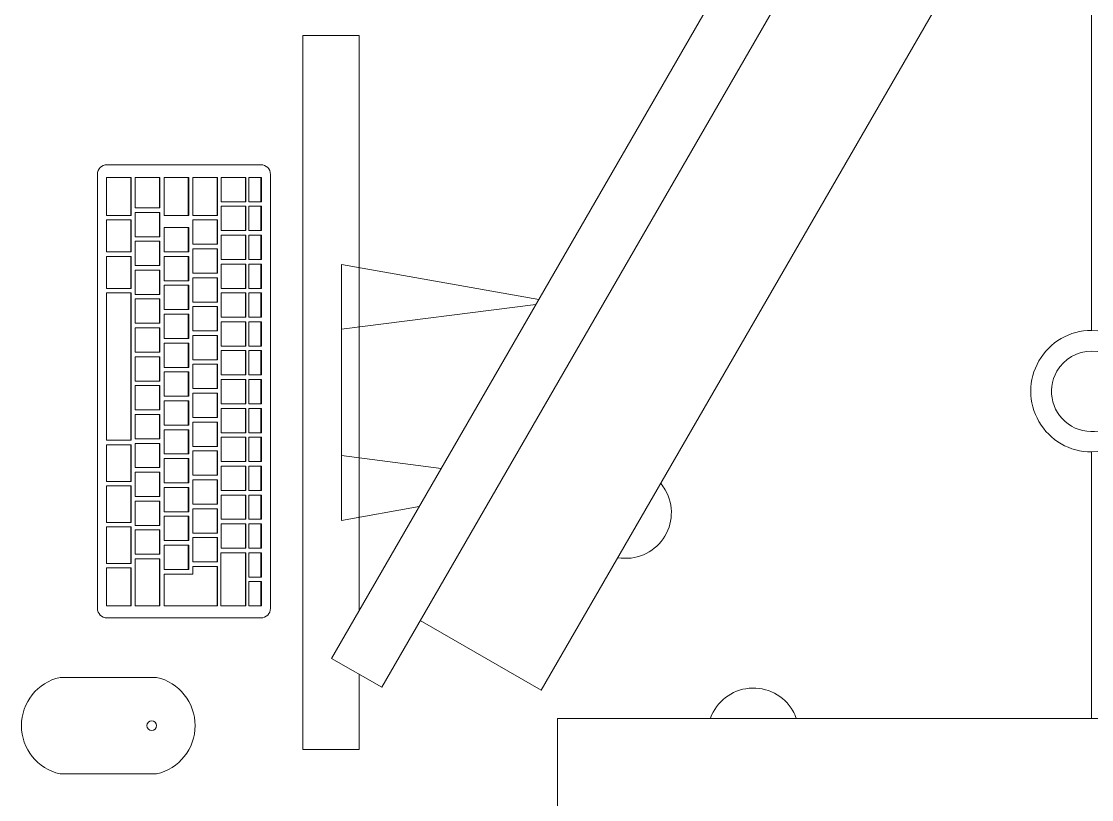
# Model space of a CAD drawing. Header units: millimetres. Extents: x 79795 to 317870, y -36033 to 97293.
# Drawn here: x 213826 to 214530, y 22524 to 23037 of the extents above; entities that cross this region are included whole.
import ezdxf

# ---------------------------------------------------------------- set-up
doc = ezdxf.new("R2010")
doc.units = ezdxf.units.MM
doc.header["$MEASUREMENT"] = 0
for name, color, linetype, lineweight in [('A-GENM', 8, 'CONTINUOUS', 9), ('E-ELEC-EQPM', 8, 'CONTINUOUS', 9), ('I-FURN', 8, 'CONTINUOUS', 9)]:
    doc.layers.add(name, color=color, linetype=linetype, lineweight=lineweight)

msp = doc.modelspace()

# ---------------------------------------------------------------- linework, layer by layer
at = {"layer": 'A-GENM'}
for p, q in [((213875.97, 22935.89), (213875.97, 22650.36)), ((213983.48, 22942.24), (213882.32, 22942.24)), ((213989.83, 22650.36), (213989.83, 22935.89)), ((213897.9, 22933.89), (213881.96, 22933.89)), ((213881.96, 22933.89), (213881.96, 22908.89)), ((213897.9, 22908.89), (213897.9, 22933.89)), ((213898.17, 22933.89), (213897.9, 22933.89)), ((213898.17, 22933.89), (213898.17, 22908.89)), ((213916.82, 22933.89), (213900.88, 22933.89)), ((213900.88, 22933.89), (213900.88, 22913.89)), ((213916.82, 22913.89), (213916.82, 22933.89)), ((213917.1, 22933.89), (213916.82, 22933.89)), ((213917.1, 22933.89), (213917.1, 22913.89)), ((213935.75, 22933.89), (213919.81, 22933.89)), ((213919.81, 22933.89), (213919.81, 22908.89)), ((213935.75, 22908.89), (213935.75, 22933.89)), ((213936.03, 22933.89), (213935.75, 22933.89)), ((213936.03, 22933.89), (213936.03, 22908.89)), ((213954.68, 22933.89), (213938.74, 22933.89)), ((213938.74, 22933.89), (213938.74, 22908.89)), ((213954.68, 22908.89), (213954.68, 22933.89)), ((213954.96, 22933.89), (213954.68, 22933.89)), ((213954.96, 22933.89), (213954.96, 22908.89)), ((213973.33, 22933.89), (213957.37, 22933.89)), ((213957.37, 22933.89), (213957.37, 22917.89)), ((213973.33, 22917.89), (213973.33, 22933.89)), ((213973.61, 22933.89), (213973.33, 22933.89)), ((213973.61, 22933.89), (213973.61, 22917.89)), ((213983.57, 22933.89), (213975.59, 22933.89)), ((213975.59, 22933.89), (213975.59, 22917.89)), ((213983.57, 22917.89), (213983.57, 22933.89)), ((213983.84, 22933.89), (213983.57, 22933.89)), ((213983.84, 22933.89), (213983.84, 22917.89)), ((213957.37, 22917.89), (213973.33, 22917.89)), ((213973.33, 22914.89), (213957.37, 22914.89)), ((213957.37, 22914.89), (213957.37, 22898.89)), ((213973.61, 22917.89), (213973.33, 22917.89)), ((213973.33, 22898.89), (213973.33, 22914.89)), ((213973.61, 22914.89), (213973.33, 22914.89)), ((213973.61, 22914.89), (213973.61, 22898.89)), ((213975.59, 22917.89), (213983.57, 22917.89)), ((213983.57, 22914.89), (213975.59, 22914.89)), ((213975.59, 22914.89), (213975.59, 22898.89)), ((213983.84, 22917.89), (213983.57, 22917.89)), ((213983.57, 22898.89), (213983.57, 22914.89)), ((213983.84, 22914.89), (213983.57, 22914.89)), ((213983.84, 22914.89), (213983.84, 22898.89)), ((213881.96, 22908.89), (213897.9, 22908.89)), ((213898.17, 22908.89), (213897.9, 22908.89)), ((213916.82, 22910.89), (213900.86, 22910.89)), ((213900.86, 22910.89), (213900.86, 22894.89)), ((213900.88, 22913.89), (213916.82, 22913.89)), ((213917.1, 22913.89), (213916.82, 22913.89)), ((213916.82, 22894.89), (213916.82, 22910.89)), ((213917.1, 22910.89), (213916.82, 22910.89)), ((213917.1, 22910.89), (213917.1, 22894.89)), ((213919.81, 22908.89), (213935.75, 22908.89)), ((213936.03, 22908.89), (213935.75, 22908.89)), ((213938.74, 22908.89), (213954.68, 22908.89)), ((213954.96, 22908.89), (213954.68, 22908.89)), ((213897.9, 22905.89), (213881.96, 22905.89)), ((213881.96, 22905.89), (213881.96, 22884.89)), ((213897.9, 22884.89), (213897.9, 22905.89)), ((213898.17, 22905.89), (213897.9, 22905.89)), ((213898.17, 22905.89), (213898.17, 22884.89)), ((213935.75, 22900.89), (213919.79, 22900.89)), ((213919.79, 22900.89), (213919.79, 22884.89)), ((213935.75, 22884.89), (213935.75, 22900.89)), ((213936.03, 22900.89), (213935.75, 22900.89)), ((213936.03, 22900.89), (213936.03, 22884.89)), ((213954.68, 22905.89), (213938.72, 22905.89)), ((213938.72, 22905.89), (213938.72, 22889.89)), ((213954.68, 22889.89), (213954.68, 22905.89)), ((213954.96, 22905.89), (213954.68, 22905.89)), ((213954.96, 22905.89), (213954.96, 22889.89)), ((213900.86, 22894.89), (213916.82, 22894.89)), ((213917.1, 22894.89), (213916.82, 22894.89)), ((213957.37, 22898.89), (213973.33, 22898.89)), ((213973.33, 22895.89), (213957.37, 22895.89)), ((213957.37, 22895.89), (213957.37, 22879.89)), ((213973.61, 22898.89), (213973.33, 22898.89)), ((213973.33, 22879.89), (213973.33, 22895.89)), ((213973.61, 22895.89), (213973.33, 22895.89)), ((213973.61, 22895.89), (213973.61, 22879.89)), ((213975.59, 22898.89), (213983.57, 22898.89)), ((213983.57, 22895.89), (213975.59, 22895.89)), ((213975.59, 22895.89), (213975.59, 22879.89)), ((213983.84, 22898.89), (213983.57, 22898.89)), ((213983.57, 22879.89), (213983.57, 22895.89)), ((213983.84, 22895.89), (213983.57, 22895.89)), ((213983.84, 22895.89), (213983.84, 22879.89)), ((213916.82, 22891.89), (213900.86, 22891.89)), ((213900.86, 22891.89), (213900.86, 22875.89)), ((213916.82, 22875.89), (213916.82, 22891.89)), ((213917.1, 22891.89), (213916.82, 22891.89)), ((213917.1, 22891.89), (213917.1, 22875.89)), ((213938.72, 22889.89), (213954.68, 22889.89)), ((213954.68, 22886.89), (213938.72, 22886.89)), ((213938.72, 22886.89), (213938.72, 22870.89)), ((213954.96, 22889.89), (213954.68, 22889.89)), ((213954.68, 22870.89), (213954.68, 22886.89)), ((213954.96, 22886.89), (213954.68, 22886.89)), ((213954.96, 22886.89), (213954.96, 22870.89)), ((213881.96, 22884.89), (213897.9, 22884.89)), ((213897.9, 22881.89), (213881.96, 22881.89)), ((213881.96, 22881.89), (213881.96, 22860.89)), ((213898.17, 22884.89), (213897.9, 22884.89)), ((213897.9, 22860.89), (213897.9, 22881.89)), ((213898.17, 22881.89), (213897.9, 22881.89)), ((213898.17, 22881.89), (213898.17, 22860.89)), ((213919.79, 22884.89), (213935.75, 22884.89)), ((213935.75, 22881.89), (213919.79, 22881.89)), ((213919.79, 22881.89), (213919.79, 22865.89)), ((213936.03, 22884.89), (213935.75, 22884.89)), ((213935.75, 22865.89), (213935.75, 22881.89)), ((213936.03, 22881.89), (213935.75, 22881.89)), ((213936.03, 22881.89), (213936.03, 22865.89)), ((213957.37, 22879.89), (213973.33, 22879.89)), ((213973.61, 22879.89), (213973.33, 22879.89)), ((213975.59, 22879.89), (213983.57, 22879.89)), ((213983.84, 22879.89), (213983.57, 22879.89)), ((213900.86, 22875.89), (213916.82, 22875.89)), ((213916.82, 22872.89), (213900.86, 22872.89)), ((213900.86, 22872.89), (213900.86, 22856.89)), ((213917.1, 22875.89), (213916.82, 22875.89)), ((213916.82, 22856.89), (213916.82, 22872.89)), ((213917.1, 22872.89), (213916.82, 22872.89)), ((213917.1, 22872.89), (213917.1, 22856.89)), ((213973.33, 22876.89), (213957.37, 22876.89)), ((213957.37, 22876.89), (213957.37, 22860.89)), ((213973.33, 22860.89), (213973.33, 22876.89)), ((213973.61, 22876.89), (213973.33, 22876.89)), ((213973.61, 22876.89), (213973.61, 22860.89)), ((213983.57, 22876.89), (213975.59, 22876.89)), ((213975.59, 22876.89), (213975.59, 22860.89)), ((213983.57, 22860.89), (213983.57, 22876.89)), ((213983.84, 22876.89), (213983.57, 22876.89)), ((213983.84, 22876.89), (213983.84, 22860.89)), ((213919.79, 22865.89), (213935.75, 22865.89)), ((213936.03, 22865.89), (213935.75, 22865.89)), ((213938.72, 22870.89), (213954.68, 22870.89)), ((213954.68, 22867.89), (213938.72, 22867.89)), ((213938.72, 22867.89), (213938.72, 22851.89)), ((213954.96, 22870.89), (213954.68, 22870.89)), ((213954.68, 22851.89), (213954.68, 22867.89)), ((213954.96, 22867.89), (213954.68, 22867.89)), ((213954.96, 22867.89), (213954.96, 22851.89)), ((213881.96, 22860.89), (213897.9, 22860.89)), ((213897.9, 22857.89), (213881.96, 22857.89)), ((213881.96, 22857.89), (213881.96, 22760.89)), ((213898.17, 22860.89), (213897.9, 22860.89)), ((213897.9, 22760.89), (213897.9, 22857.89)), ((213898.17, 22857.89), (213897.9, 22857.89)), ((213898.17, 22857.89), (213898.17, 22760.89)), ((213935.75, 22862.89), (213919.79, 22862.89)), ((213919.79, 22862.89), (213919.79, 22846.89)), ((213935.75, 22846.89), (213935.75, 22862.89)), ((213936.03, 22862.89), (213935.75, 22862.89)), ((213936.03, 22862.89), (213936.03, 22846.89)), ((213957.37, 22860.89), (213973.33, 22860.89)), ((213973.33, 22857.89), (213957.37, 22857.89)), ((213957.37, 22857.89), (213957.37, 22841.89)), ((213973.61, 22860.89), (213973.33, 22860.89)), ((213973.33, 22841.89), (213973.33, 22857.89)), ((213973.61, 22857.89), (213973.33, 22857.89)), ((213973.61, 22857.89), (213973.61, 22841.89)), ((213975.59, 22860.89), (213983.57, 22860.89)), ((213983.57, 22857.89), (213975.59, 22857.89)), ((213975.59, 22857.89), (213975.59, 22841.89)), ((213983.84, 22860.89), (213983.57, 22860.89)), ((213983.57, 22841.89), (213983.57, 22857.89)), ((213983.84, 22857.89), (213983.57, 22857.89)), ((213983.84, 22857.89), (213983.84, 22841.89)), ((213900.86, 22856.89), (213916.82, 22856.89)), ((213916.82, 22853.89), (213900.86, 22853.89)), ((213900.86, 22853.89), (213900.86, 22837.89)), ((213917.1, 22856.89), (213916.82, 22856.89)), ((213916.82, 22837.89), (213916.82, 22853.89)), ((213917.1, 22853.89), (213916.82, 22853.89)), ((213917.1, 22853.89), (213917.1, 22837.89)), ((213938.72, 22851.89), (213954.68, 22851.89)), ((213954.96, 22851.89), (213954.68, 22851.89)), ((213919.79, 22846.89), (213935.75, 22846.89)), ((213935.75, 22843.89), (213919.79, 22843.89)), ((213919.79, 22843.89), (213919.79, 22827.89)), ((213936.03, 22846.89), (213935.75, 22846.89)), ((213935.75, 22827.89), (213935.75, 22843.89)), ((213936.03, 22843.89), (213935.75, 22843.89)), ((213936.03, 22843.89), (213936.03, 22827.89)), ((213954.68, 22848.89), (213938.72, 22848.89)), ((213938.72, 22848.89), (213938.72, 22832.89)), ((213954.68, 22832.89), (213954.68, 22848.89)), ((213954.96, 22848.89), (213954.68, 22848.89)), ((213954.96, 22848.89), (213954.96, 22832.89)), ((213900.86, 22837.89), (213916.82, 22837.89)), ((213917.1, 22837.89), (213916.82, 22837.89)), ((213957.37, 22841.89), (213973.33, 22841.89)), ((213973.33, 22838.89), (213957.37, 22838.89)), ((213957.37, 22838.89), (213957.37, 22822.89)), ((213973.61, 22841.89), (213973.33, 22841.89)), ((213973.33, 22822.89), (213973.33, 22838.89)), ((213973.61, 22838.89), (213973.33, 22838.89)), ((213973.61, 22838.89), (213973.61, 22822.89)), ((213975.59, 22841.89), (213983.57, 22841.89)), ((213983.57, 22838.89), (213975.59, 22838.89)), ((213975.59, 22838.89), (213975.59, 22822.89)), ((213983.84, 22841.89), (213983.57, 22841.89)), ((213983.57, 22822.89), (213983.57, 22838.89)), ((213983.84, 22838.89), (213983.57, 22838.89)), ((213983.84, 22838.89), (213983.84, 22822.89)), ((213916.82, 22834.89), (213900.86, 22834.89)), ((213900.86, 22834.89), (213900.86, 22818.89)), ((213916.82, 22818.89), (213916.82, 22834.89)), ((213917.1, 22834.89), (213916.82, 22834.89)), ((213917.1, 22834.89), (213917.1, 22818.89)), ((213938.72, 22832.89), (213954.68, 22832.89)), ((213954.68, 22829.89), (213938.72, 22829.89)), ((213938.72, 22829.89), (213938.72, 22813.89)), ((213954.96, 22832.89), (213954.68, 22832.89)), ((213954.68, 22813.89), (213954.68, 22829.89)), ((213954.96, 22829.89), (213954.68, 22829.89)), ((213954.96, 22829.89), (213954.96, 22813.89)), ((213919.79, 22827.89), (213935.75, 22827.89)), ((213935.75, 22824.89), (213919.79, 22824.89)), ((213919.79, 22824.89), (213919.79, 22808.89)), ((213936.03, 22827.89), (213935.75, 22827.89)), ((213935.75, 22808.89), (213935.75, 22824.89)), ((213936.03, 22824.89), (213935.75, 22824.89)), ((213936.03, 22824.89), (213936.03, 22808.89)), ((213957.37, 22822.89), (213973.33, 22822.89)), ((213973.61, 22822.89), (213973.33, 22822.89)), ((213975.59, 22822.89), (213983.57, 22822.89)), ((213983.84, 22822.89), (213983.57, 22822.89)), ((213900.86, 22818.89), (213916.82, 22818.89)), ((213916.82, 22815.89), (213900.86, 22815.89)), ((213900.86, 22815.89), (213900.86, 22799.89)), ((213917.1, 22818.89), (213916.82, 22818.89)), ((213916.82, 22799.89), (213916.82, 22815.89)), ((213917.1, 22815.89), (213916.82, 22815.89)), ((213917.1, 22815.89), (213917.1, 22799.89)), ((213973.33, 22819.89), (213957.37, 22819.89)), ((213957.37, 22819.89), (213957.37, 22803.89)), ((213973.33, 22803.89), (213973.33, 22819.89)), ((213973.61, 22819.89), (213973.33, 22819.89)), ((213973.61, 22819.89), (213973.61, 22803.89)), ((213983.57, 22819.89), (213975.59, 22819.89)), ((213975.59, 22819.89), (213975.59, 22803.89)), ((213983.57, 22803.89), (213983.57, 22819.89)), ((213983.84, 22819.89), (213983.57, 22819.89)), ((213983.84, 22819.89), (213983.84, 22803.89)), ((213919.79, 22808.89), (213935.75, 22808.89)), ((213936.03, 22808.89), (213935.75, 22808.89)), ((213938.72, 22813.89), (213954.68, 22813.89)), ((213954.68, 22810.89), (213938.72, 22810.89)), ((213938.72, 22810.89), (213938.72, 22794.89)), ((213954.96, 22813.89), (213954.68, 22813.89)), ((213954.68, 22794.89), (213954.68, 22810.89)), ((213954.96, 22810.89), (213954.68, 22810.89)), ((213954.96, 22810.89), (213954.96, 22794.89)), ((213935.75, 22805.89), (213919.79, 22805.89)), ((213919.79, 22805.89), (213919.79, 22789.89)), ((213935.75, 22789.89), (213935.75, 22805.89)), ((213936.03, 22805.89), (213935.75, 22805.89)), ((213936.03, 22805.89), (213936.03, 22789.89)), ((213957.37, 22803.89), (213973.33, 22803.89)), ((213973.61, 22803.89), (213973.33, 22803.89)), ((213975.59, 22803.89), (213983.57, 22803.89)), ((213983.84, 22803.89), (213983.57, 22803.89)), ((213900.86, 22799.89), (213916.82, 22799.89)), ((213916.82, 22796.89), (213900.86, 22796.89)), ((213900.86, 22796.89), (213900.86, 22780.89)), ((213917.1, 22799.89), (213916.82, 22799.89)), ((213916.82, 22780.89), (213916.82, 22796.89)), ((213917.1, 22796.89), (213916.82, 22796.89)), ((213917.1, 22796.89), (213917.1, 22780.89)), ((213938.72, 22794.89), (213954.68, 22794.89)), ((213954.96, 22794.89), (213954.68, 22794.89)), ((213973.33, 22800.89), (213957.37, 22800.89)), ((213957.37, 22800.89), (213957.37, 22784.89)), ((213973.33, 22784.89), (213973.33, 22800.89)), ((213973.61, 22800.89), (213973.33, 22800.89)), ((213973.61, 22800.89), (213973.61, 22784.89)), ((213983.57, 22800.89), (213975.59, 22800.89)), ((213975.59, 22800.89), (213975.59, 22784.89)), ((213983.57, 22784.89), (213983.57, 22800.89)), ((213983.84, 22800.89), (213983.57, 22800.89)), ((213983.84, 22800.89), (213983.84, 22784.89)), ((213919.79, 22789.89), (213935.75, 22789.89)), ((213936.03, 22789.89), (213935.75, 22789.89)), ((213954.68, 22791.89), (213938.72, 22791.89)), ((213938.72, 22791.89), (213938.72, 22775.89)), ((213954.68, 22775.89), (213954.68, 22791.89)), ((213954.96, 22791.89), (213954.68, 22791.89)), ((213954.96, 22791.89), (213954.96, 22775.89)), ((213900.86, 22780.89), (213916.82, 22780.89)), ((213917.1, 22780.89), (213916.82, 22780.89)), ((213935.75, 22786.89), (213919.79, 22786.89)), ((213919.79, 22786.89), (213919.79, 22770.89)), ((213935.75, 22770.89), (213935.75, 22786.89)), ((213936.03, 22786.89), (213935.75, 22786.89)), ((213936.03, 22786.89), (213936.03, 22770.89)), ((213957.37, 22784.89), (213973.33, 22784.89)), ((213973.33, 22781.89), (213957.37, 22781.89)), ((213957.37, 22781.89), (213957.37, 22765.89)), ((213973.61, 22784.89), (213973.33, 22784.89)), ((213973.33, 22765.89), (213973.33, 22781.89)), ((213973.61, 22781.89), (213973.33, 22781.89)), ((213973.61, 22781.89), (213973.61, 22765.89)), ((213975.59, 22784.89), (213983.57, 22784.89)), ((213983.57, 22781.89), (213975.59, 22781.89)), ((213975.59, 22781.89), (213975.59, 22765.89)), ((213983.84, 22784.89), (213983.57, 22784.89)), ((213983.57, 22765.89), (213983.57, 22781.89)), ((213983.84, 22781.89), (213983.57, 22781.89)), ((213983.84, 22781.89), (213983.84, 22765.89)), ((213916.82, 22777.89), (213900.86, 22777.89)), ((213900.86, 22777.89), (213900.86, 22761.89)), ((213916.82, 22761.89), (213916.82, 22777.89)), ((213917.1, 22777.89), (213916.82, 22777.89)), ((213917.1, 22777.89), (213917.1, 22761.89)), ((213938.72, 22775.89), (213954.68, 22775.89)), ((213954.96, 22775.89), (213954.68, 22775.89)), ((213919.79, 22770.89), (213935.75, 22770.89)), ((213935.75, 22767.89), (213919.79, 22767.89)), ((213919.79, 22767.89), (213919.79, 22751.89)), ((213936.03, 22770.89), (213935.75, 22770.89)), ((213935.75, 22751.89), (213935.75, 22767.89)), ((213936.03, 22767.89), (213935.75, 22767.89)), ((213936.03, 22767.89), (213936.03, 22751.89)), ((213954.68, 22772.89), (213938.72, 22772.89)), ((213938.72, 22772.89), (213938.72, 22756.89)), ((213954.68, 22756.89), (213954.68, 22772.89)), ((213954.96, 22772.89), (213954.68, 22772.89)), ((213954.96, 22772.89), (213954.96, 22756.89)), ((213881.96, 22760.89), (213897.9, 22760.89)), ((213898.17, 22760.89), (213897.9, 22760.89)), ((213900.86, 22761.89), (213916.82, 22761.89)), ((213917.1, 22761.89), (213916.82, 22761.89)), ((213957.37, 22765.89), (213973.33, 22765.89)), ((213973.33, 22762.89), (213957.37, 22762.89)), ((213957.37, 22762.89), (213957.37, 22746.89)), ((213973.61, 22765.89), (213973.33, 22765.89)), ((213973.33, 22746.89), (213973.33, 22762.89)), ((213973.61, 22762.89), (213973.33, 22762.89)), ((213973.61, 22762.89), (213973.61, 22746.89)), ((213975.59, 22765.89), (213983.57, 22765.89)), ((213983.57, 22762.89), (213975.59, 22762.89)), ((213975.59, 22762.89), (213975.59, 22746.89)), ((213983.84, 22765.89), (213983.57, 22765.89)), ((213983.57, 22746.89), (213983.57, 22762.89)), ((213983.84, 22762.89), (213983.57, 22762.89)), ((213983.84, 22762.89), (213983.84, 22746.89)), ((213881.96, 22757.89), (213881.96, 22733.89)), ((213897.9, 22757.89), (213881.96, 22757.89)), ((213897.9, 22733.89), (213897.9, 22757.89)), ((213898.17, 22757.89), (213897.9, 22757.89)), ((213898.17, 22757.89), (213898.17, 22733.89)), ((213916.82, 22758.89), (213900.86, 22758.89)), ((213900.86, 22758.89), (213900.86, 22742.89)), ((213916.82, 22742.89), (213916.82, 22758.89)), ((213917.1, 22758.89), (213916.82, 22758.89)), ((213917.1, 22758.89), (213917.1, 22742.89)), ((213938.72, 22756.89), (213954.68, 22756.89)), ((213954.68, 22753.89), (213938.72, 22753.89)), ((213938.72, 22753.89), (213938.72, 22737.89)), ((213954.96, 22756.89), (213954.68, 22756.89)), ((213954.68, 22737.89), (213954.68, 22753.89)), ((213954.96, 22753.89), (213954.68, 22753.89)), ((213954.96, 22753.89), (213954.96, 22737.89)), ((213919.79, 22751.89), (213935.75, 22751.89)), ((213935.75, 22748.89), (213919.79, 22748.89)), ((213919.79, 22748.89), (213919.79, 22732.89)), ((213936.03, 22751.89), (213935.75, 22751.89)), ((213935.75, 22732.89), (213935.75, 22748.89)), ((213936.03, 22748.89), (213935.75, 22748.89)), ((213936.03, 22748.89), (213936.03, 22732.89)), ((213957.37, 22746.89), (213973.33, 22746.89)), ((213973.61, 22746.89), (213973.33, 22746.89)), ((213975.59, 22746.89), (213983.57, 22746.89)), ((213983.84, 22746.89), (213983.57, 22746.89)), ((213900.86, 22742.89), (213916.82, 22742.89)), ((213916.82, 22739.89), (213900.86, 22739.89)), ((213900.86, 22739.89), (213900.86, 22723.89)), ((213917.1, 22742.89), (213916.82, 22742.89)), ((213916.82, 22723.89), (213916.82, 22739.89)), ((213917.1, 22739.89), (213916.82, 22739.89)), ((213917.1, 22739.89), (213917.1, 22723.89)), ((213973.33, 22743.89), (213957.37, 22743.89)), ((213957.37, 22743.89), (213957.37, 22727.89)), ((213973.33, 22727.89), (213973.33, 22743.89)), ((213973.61, 22743.89), (213973.33, 22743.89)), ((213973.61, 22743.89), (213973.61, 22727.89)), ((213983.57, 22743.89), (213975.59, 22743.89)), ((213975.59, 22743.89), (213975.59, 22727.89)), ((213983.57, 22727.89), (213983.57, 22743.89)), ((213983.84, 22743.89), (213983.57, 22743.89)), ((213983.84, 22743.89), (213983.84, 22727.89)), ((213881.96, 22733.89), (213897.9, 22733.89)), ((213898.17, 22733.89), (213897.9, 22733.89)), ((213919.79, 22732.89), (213935.75, 22732.89)), ((213936.03, 22732.89), (213935.75, 22732.89)), ((213938.72, 22737.89), (213954.68, 22737.89)), ((213954.68, 22734.89), (213938.72, 22734.89)), ((213938.72, 22734.89), (213938.72, 22718.89)), ((213954.96, 22737.89), (213954.68, 22737.89)), ((213954.68, 22718.89), (213954.68, 22734.89)), ((213954.96, 22734.89), (213954.68, 22734.89)), ((213954.96, 22734.89), (213954.96, 22718.89)), ((213881.96, 22730.89), (213881.96, 22706.89)), ((213897.9, 22730.89), (213881.96, 22730.89)), ((213897.9, 22706.89), (213897.9, 22730.89)), ((213898.17, 22730.89), (213897.9, 22730.89)), ((213898.17, 22730.89), (213898.17, 22706.89)), ((213935.75, 22729.89), (213919.79, 22729.89)), ((213919.79, 22729.89), (213919.79, 22713.89)), ((213935.75, 22713.89), (213935.75, 22729.89)), ((213936.03, 22729.89), (213935.75, 22729.89)), ((213936.03, 22729.89), (213936.03, 22713.89)), ((213957.37, 22727.89), (213973.33, 22727.89)), ((213973.33, 22724.89), (213957.37, 22724.89)), ((213957.37, 22724.89), (213957.37, 22708.89)), ((213973.61, 22727.89), (213973.33, 22727.89)), ((213973.33, 22708.89), (213973.33, 22724.89)), ((213973.61, 22724.89), (213973.33, 22724.89)), ((213973.61, 22724.89), (213973.61, 22708.89)), ((213975.59, 22727.89), (213983.57, 22727.89)), ((213983.57, 22724.89), (213975.59, 22724.89)), ((213975.59, 22724.89), (213975.59, 22708.89)), ((213983.84, 22727.89), (213983.57, 22727.89)), ((213983.57, 22708.89), (213983.57, 22724.89)), ((213983.84, 22724.89), (213983.57, 22724.89)), ((213983.84, 22724.89), (213983.84, 22708.89)), ((213900.86, 22723.89), (213916.82, 22723.89)), ((213916.82, 22720.89), (213900.86, 22720.89)), ((213900.86, 22720.89), (213900.86, 22704.89)), ((213917.1, 22723.89), (213916.82, 22723.89)), ((213916.82, 22704.89), (213916.82, 22720.89)), ((213917.1, 22720.89), (213916.82, 22720.89)), ((213917.1, 22720.89), (213917.1, 22704.89)), ((213938.72, 22718.89), (213954.68, 22718.89)), ((213954.96, 22718.89), (213954.68, 22718.89)), ((213919.79, 22713.89), (213935.75, 22713.89)), ((213935.75, 22710.89), (213919.79, 22710.89)), ((213919.79, 22710.89), (213919.79, 22694.89)), ((213936.03, 22713.89), (213935.75, 22713.89)), ((213935.75, 22694.89), (213935.75, 22710.89)), ((213936.03, 22710.89), (213935.75, 22710.89)), ((213936.03, 22710.89), (213936.03, 22694.89)), ((213954.68, 22715.89), (213938.72, 22715.89)), ((213938.72, 22715.89), (213938.72, 22699.89)), ((213954.68, 22699.89), (213954.68, 22715.89)), ((213954.96, 22715.89), (213954.68, 22715.89)), ((213954.96, 22715.89), (213954.96, 22699.89)), ((213881.96, 22706.89), (213897.9, 22706.89)), ((213881.96, 22703.89), (213881.96, 22679.89)), ((213897.9, 22703.89), (213881.96, 22703.89)), ((213898.17, 22706.89), (213897.9, 22706.89)), ((213897.9, 22679.89), (213897.9, 22703.89)), ((213898.17, 22703.89), (213897.9, 22703.89)), ((213898.17, 22703.89), (213898.17, 22679.89)), ((213900.86, 22704.89), (213916.82, 22704.89)), ((213917.1, 22704.89), (213916.82, 22704.89)), ((213957.37, 22708.89), (213973.33, 22708.89)), ((213973.33, 22705.89), (213957.37, 22705.89)), ((213957.37, 22705.89), (213957.37, 22689.89)), ((213973.61, 22708.89), (213973.33, 22708.89)), ((213973.33, 22689.89), (213973.33, 22705.89)), ((213973.61, 22705.89), (213973.33, 22705.89)), ((213973.61, 22705.89), (213973.61, 22689.89)), ((213975.59, 22708.89), (213983.57, 22708.89)), ((213983.57, 22705.89), (213975.59, 22705.89)), ((213975.59, 22705.89), (213975.59, 22689.89)), ((213983.84, 22708.89), (213983.57, 22708.89)), ((213983.57, 22689.89), (213983.57, 22705.89)), ((213983.84, 22705.89), (213983.57, 22705.89)), ((213983.84, 22705.89), (213983.84, 22689.89)), ((213916.82, 22701.89), (213900.86, 22701.89)), ((213900.86, 22701.89), (213900.86, 22685.89)), ((213916.82, 22685.89), (213916.82, 22701.89)), ((213917.1, 22701.89), (213916.82, 22701.89)), ((213917.1, 22701.89), (213917.1, 22685.89)), ((213938.72, 22699.89), (213954.68, 22699.89)), ((213954.68, 22696.89), (213938.72, 22696.89)), ((213938.72, 22696.89), (213938.72, 22680.89)), ((213954.96, 22699.89), (213954.68, 22699.89)), ((213954.68, 22680.89), (213954.68, 22696.89)), ((213954.96, 22696.89), (213954.68, 22696.89)), ((213954.96, 22696.89), (213954.96, 22680.89)), ((213919.79, 22694.89), (213935.75, 22694.89)), ((213935.75, 22691.89), (213919.79, 22691.89)), ((213919.79, 22691.89), (213919.79, 22675.89)), ((213936.03, 22694.89), (213935.75, 22694.89)), ((213935.75, 22675.89), (213935.75, 22691.89)), ((213936.03, 22691.89), (213935.75, 22691.89)), ((213936.03, 22691.89), (213936.03, 22675.89)), ((213957.37, 22689.89), (213973.33, 22689.89)), ((213973.61, 22689.89), (213973.33, 22689.89)), ((213975.59, 22689.89), (213983.57, 22689.89)), ((213983.84, 22689.89), (213983.57, 22689.89)), ((213900.86, 22685.89), (213916.82, 22685.89)), ((213916.82, 22682.89), (213900.86, 22682.89)), ((213900.86, 22682.89), (213900.86, 22651.89)), ((213917.1, 22685.89), (213916.82, 22685.89)), ((213916.82, 22651.89), (213916.82, 22682.89)), ((213917.1, 22682.89), (213916.82, 22682.89)), ((213917.1, 22682.89), (213917.1, 22651.89)), ((213957.09, 22686.89), (213957.09, 22651.89)), ((213973.33, 22686.89), (213957.09, 22686.89)), ((213973.33, 22651.89), (213973.33, 22686.89)), ((213973.61, 22686.89), (213973.33, 22686.89)), ((213973.61, 22686.89), (213973.61, 22651.89)), ((213983.57, 22686.89), (213975.59, 22686.89)), ((213975.59, 22686.89), (213975.59, 22670.89)), ((213983.57, 22670.89), (213983.57, 22686.89)), ((213983.84, 22686.89), (213983.57, 22686.89)), ((213983.84, 22686.89), (213983.84, 22670.89)), ((213881.96, 22679.89), (213897.9, 22679.89)), ((213881.96, 22676.89), (213881.96, 22651.89)), ((213897.9, 22676.89), (213881.96, 22676.89)), ((213898.17, 22679.89), (213897.9, 22679.89)), ((213897.9, 22651.89), (213897.9, 22676.89)), ((213898.17, 22676.89), (213897.9, 22676.89)), ((213898.17, 22676.89), (213898.17, 22651.89)), ((213919.79, 22675.89), (213935.75, 22675.89)), ((213936.03, 22675.89), (213935.75, 22675.89)), ((213938.72, 22680.89), (213954.68, 22680.89)), ((213938.72, 22677.89), (213938.72, 22672.89)), ((213954.68, 22677.89), (213938.72, 22677.89)), ((213954.96, 22680.89), (213954.68, 22680.89)), ((213954.68, 22651.89), (213954.68, 22677.89)), ((213954.96, 22677.89), (213954.68, 22677.89)), ((213954.96, 22677.89), (213954.96, 22651.89)), ((213938.72, 22672.89), (213919.79, 22672.89)), ((213919.79, 22672.89), (213919.79, 22651.89)), ((213975.59, 22670.89), (213983.57, 22670.89)), ((213983.57, 22667.89), (213975.59, 22667.89)), ((213975.59, 22667.89), (213975.59, 22651.89)), ((213983.84, 22670.89), (213983.57, 22670.89)), ((213983.57, 22651.89), (213983.57, 22667.89)), ((213983.84, 22667.89), (213983.57, 22667.89)), ((213983.84, 22667.89), (213983.84, 22651.89)), ((213881.96, 22651.89), (213897.9, 22651.89)), ((213898.17, 22651.89), (213897.9, 22651.89)), ((213900.86, 22651.89), (213916.82, 22651.89)), ((213917.1, 22651.89), (213916.82, 22651.89)), ((213919.79, 22651.89), (213954.68, 22651.89)), ((213954.96, 22651.89), (213954.68, 22651.89)), ((213957.09, 22651.89), (213973.33, 22651.89)), ((213973.61, 22651.89), (213973.33, 22651.89)), ((213975.59, 22651.89), (213983.57, 22651.89)), ((213983.84, 22651.89), (213983.57, 22651.89)), ((213882.32, 22644.01), (213983.48, 22644.01)), ((213914.87, 22604.87), (213851.37, 22604.87)), ((213851.37, 22541.37), (213914.87, 22541.37))]:
    msp.add_line(p, q, dxfattribs=at)
for centre, radius, start, end in [((213882.32, 22935.89), 6.35, 90, 180), ((213983.48, 22935.89), 6.35, 0, 90), ((213882.32, 22650.36), 6.35, 180, 270), ((213983.48, 22650.36), 6.35, 270, 0), ((213858.52, 22573.12), 32.54, 102.68038, 257.31962), ((213907.73, 22573.12), 32.54, 282.68038, 77.31962), ((213911.72, 22573.12), 3.16, 90, 270), ((213911.72, 22573.12), 3.16, 270, 90)]:
    msp.add_arc(centre, radius, start, end, dxfattribs=at)
at = {"layer": 'E-ELEC-EQPM'}
for p, q in [((214029.98, 22617.39), (214429.98, 23310.21)), ((214029.98, 22617.39), (214429.98, 23310.21)), ((214462.98, 23291.16), (214062.98, 22598.34)), ((214517.17, 23201.22), (214167.97, 22596.39)), ((214517.17, 23201.22), (214167.97, 22596.39)), ((214088.38, 22642.34), (214062.98, 22598.34)), ((214167.97, 22596.39), (214088.38, 22642.34)), ((214167.97, 22596.39), (214088.38, 22642.34)), ((214062.98, 22598.34), (214029.98, 22617.39)), ((214062.98, 22598.34), (214029.98, 22617.39)), ((214877.04, 22577.9), (214178.64, 22577.9)), ((214178.64, 22577.9), (214178.64, 22486)), ((214877.04, 22577.9), (214178.64, 22577.9)), ((214178.64, 22577.9), (214178.64, 22486))]:
    msp.add_line(p, q, dxfattribs=at)
at = {"layer": 'I-FURN'}
for p, q in [((214529.93, 22833.22), (214529.91, 23943.22)), ((214529.91, 23943.22), (214529.93, 22833.22)), ((214048.2, 23027.33), (214011.12, 23027.33)), ((214011.12, 22557.43), (214011.12, 23027.33)), ((214048.2, 23027.33), (214048.2, 22648.95)), ((214036.52, 22876.54), (214036.52, 22708.22)), ((214166.36, 22853.61), (214036.52, 22876.54)), ((214036.52, 22833.95), (214164.46, 22850.31)), ((214529.94, 22577.9), (214529.93, 22753.22)), ((214529.93, 22753.22), (214529.94, 22577.9)), ((214036.52, 22750.81), (214102.17, 22742.42)), ((214036.52, 22708.22), (214087.63, 22717.24)), ((214048.2, 22606.87), (214048.2, 22557.43)), ((214048.2, 22557.43), (214011.12, 22557.43))]:
    msp.add_line(p, q, dxfattribs=at)
for centre, radius, start, end in [((214529.93, 22793.22), 40, 90.00141, 270.00141), ((214529.93, 22793.22), 40, 270.00141, 90.00141), ((214530.08, 22793.12), 26.51, 330, 150), ((214530.08, 22793.12), 26.51, 150, 330), ((214223.51, 22713.22), 30, 30.00282, 39.71478), ((214223.51, 22713.22), 30, 260.28516, 30.00282), ((214307.45, 22567.84), 30, 30.00282, 160.24537), ((214307.45, 22567.84), 30, 19.75455, 30.00282)]:
    msp.add_arc(centre, radius, start, end, dxfattribs=at)

doc.saveas('drawing.dxf')
